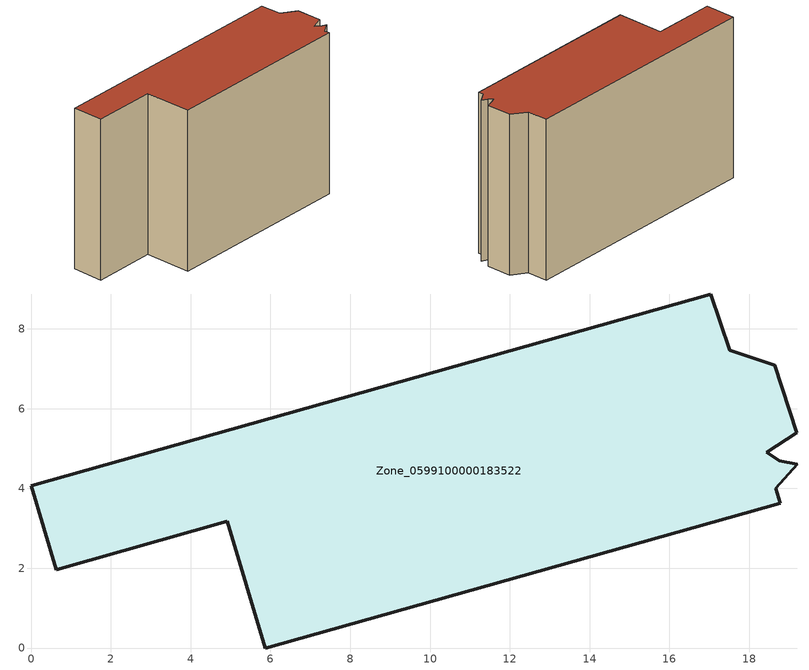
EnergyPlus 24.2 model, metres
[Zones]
Zone_0599100000183522
 floor ground (C_G): 18.44,4.91 18.76,4.69 19.21,4.6 18.67,4 18.78,3.63 5.86,0 4.91,3.17 0.63,1.96 0,4.06 17.04,8.87 17.51,7.46 18.64,7.09 19.2,5.4 z0
 wall outside (C_F): 17.04,8.87 0,4.06 0.63,1.96 4.91,3.17 5.86,0 18.78,3.63 18.67,4 19.21,4.6 18.76,4.69 18.44,4.91 19.2,5.4 18.64,7.09 17.51,7.46 17.04,8.87 z0:11.6
 roof outside (C_R): 18.76,4.69 18.44,4.91 19.2,5.4 18.64,7.09 17.51,7.46 17.04,8.87 0,4.06 0.63,1.96 4.91,3.17 5.86,0 18.78,3.63 18.67,4 19.21,4.6 z11.6
[BUILDING]
Pand.0599100000183522: North Axis=0; Terrain=City; Loads Convergence Tolerance Value=0.04; Temperature Convergence Tolerance Value=0.4; Solar Distribution=FullExterior; Maximum Number of Warmup Days=25; Minimum Number of Warmup Days=1
[Site:Location]
Rotterdam.The.Hague.AP_ZH_NLD Design_Conditions: Latitude=51.96; Longitude=4.45; Time Zone=1; Elevation=-4.5
[SITE:GROUNDTEMPERATURE:BUILDINGSURFACE]
18, 18, 18, 18, 18, 18, 18, 18, 18, 18, 18, 18
[MATERIAL] Thermal Absorptance=0.9; Solar Absorptance=0.7; Visible Absorptance=0.7
Name | Roughness | Thickness | Conductivity | Density | Specific Heat
G.TI.1946 | MediumSmooth | 0.15 | 1 | 540 | 1210
F.TI.1946 | Rough | 0.3 | 0.857143 | 1920 | 840
R.TI.1946 | MediumRough | 0.2 | 0.1 | 1500 | 1000
[CONSTRUCTION]
C_G: G.TI.1946
C_F: F.TI.1946
C_R: R.TI.1946
[ZONE]
Zone_0599100000183522: Type=1; Multiplier=1; Ceiling Height=Autocalculate; Volume=Autocalculate; Floor Area=autocalculate; Part of Total Floor Area=Yes
[ZONEINFILTRATION:DESIGNFLOWRATE]
Infil_Zone_0599100000183522: Zone or ZoneList or Space or SpaceList=Zone_0599100000183522; Schedule=AlwaysOn; Design Flow Rate Calculation Method=Flow/Area; Flow Rate per Floor Area=0.003; Constant Term Coefficient=1; Temperature Term Coefficient=0; Velocity Term Coefficient=0; Velocity Squared Term Coefficient=0
[HVACTEMPLATE:ZONE:IDEALLOADSAIRSYSTEM]
Zone_0599100000183522: Maximum Heating Supply Air Temperature=50; Minimum Cooling Supply Air Temperature=13; Maximum Heating Supply Air Humidity Ratio=0.0156; Minimum Cooling Supply Air Humidity Ratio=0.0077; Heating Limit=NoLimit; Cooling Limit=NoLimit; Dehumidification Control Type=ConstantSensibleHeatRatio; Cooling Sensible Heat Ratio=0.7; Dehumidification Setpoint=60; Humidification Control Type=None; Humidification Setpoint=30; Outdoor Air Method=None; Outdoor Air Flow Rate per Person=0.00944; Outdoor Air Flow Rate per Zone Floor Area=0; Outdoor Air Flow Rate per Zone=0; Demand Controlled Ventilation Type=None; Outdoor Air Economizer Type=NoEconomizer; Heat Recovery Type=None; Sensible Heat Recovery Effectiveness=0.7; Latent Heat Recovery Effectiveness=0.65
[ZONECONTROL:THERMOSTAT]
ThermostatControl_Zone_0599100000183522: Zone or ZoneList=Zone_0599100000183522; Control Type Schedule=DualSetpointControlType; Control 1=Thermostat_Zone_0599100000183522; Temperature Difference Between Cutout And Setpoint=0
[THERMOSTATSETPOINT:DUALSETPOINT]
Thermostat_Zone_0599100000183522: Heating Setpoint Temperature Schedule=HeatingSetpoint_Zone_0599100000183522; Cooling Setpoint Temperature Schedule=CoolingSetpoint_Zone_0599100000183522
[SCHEDULE:COMPACT]
HeatingSetpoint_Zone_0599100000183522: Through: 12/31, For: AllDays, Until: 24:00, 21
CoolingSetpoint_Zone_0599100000183522: Through: 12/31, For: AllDays, Until: 24:00, 24
DualSetpointControlType: Through: 12/31, For: AllDays, Until: 24:00, 4
AlwaysOn: Through: 12/31, For: AllDays, Until: 24:00, 1
